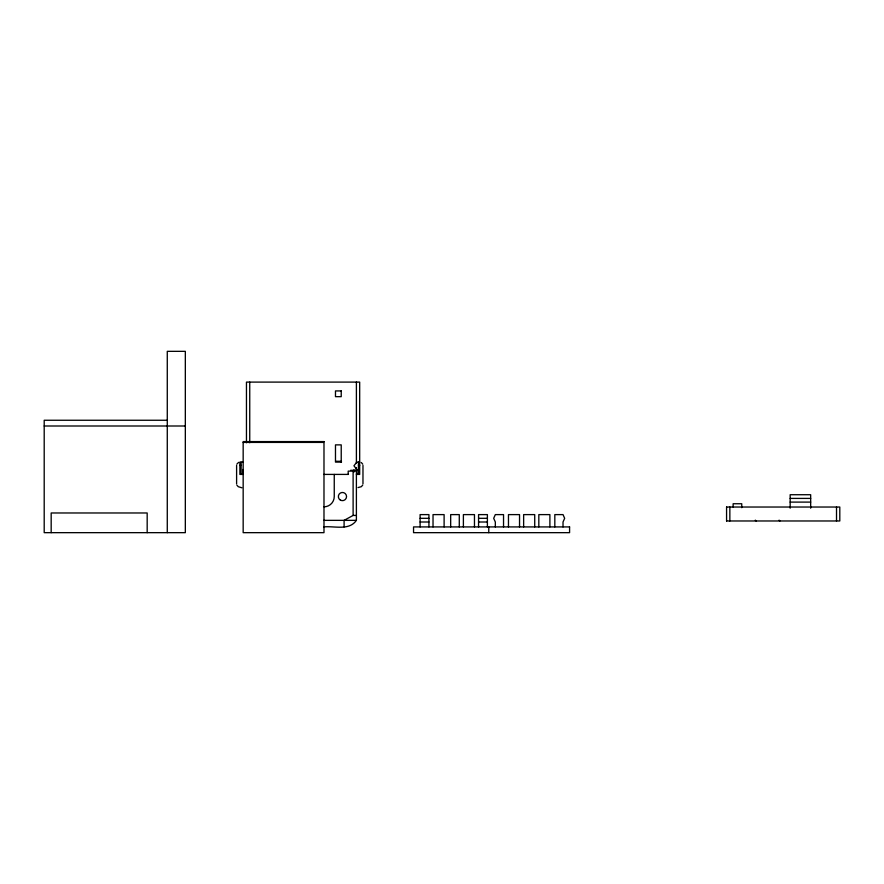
<?xml version="1.0" encoding="UTF-8"?>
<svg xmlns="http://www.w3.org/2000/svg" width="884" height="884" viewBox="0 0 884 884"><rect width="100%" height="100%" fill="white"/><g stroke="black" fill="none" stroke-linecap="round" stroke-linejoin="round"><path stroke-width="1.33" d="M236.857 464.133L238.636 462.354M362.716 485.106L361.324 486.686L358.042 487.57M348.197 474.41L348.197 471.128L356.396 471.128L356.396 520.356C349.158 531.041 334.086 525.715 323.643 526.919M356.396 515.438L353.114 515.438L344.097 520.356L344.097 526.919M167.275 420.254L44.2 420.254L44.2 532.665L185.331 532.665L185.331 351.335L167.275 351.335L167.275 532.665M44.2 426L185.331 426M243.166 442.409L323.577 442.409M336.031 461.282L341.5 461.282M242.757 462.1L239.884 462.1L239.884 474.41L243.166 474.41M341.5 462.1L335.478 462.1L335.478 444.873L341.224 444.873L341.224 462.1M359.678 462.1L356.816 462.1L353.943 465.791L356.816 469.481L356.816 474.41M239.884 465.382L241.122 465.382M358.451 465.382L359.678 465.382M350.661 470.31L357.655 470.31M323.699 474.41L348.462 474.41M356.396 474.41L359.678 474.41L359.678 382.098L246.459 382.098L246.459 442.74M790.163 498.41L810.672 498.41M790.163 502.101L810.672 502.101M726.626 507.029L839.8 507.029L839.8 520.974L726.626 520.974M420.11 518.311L428.928 518.311M478.564 518.311L487.393 518.311M323.643 520.356L356.396 520.356M420.11 522.002L428.928 522.002M478.564 522.002L487.393 522.002M361.324 462.542L362.716 464.133M241.885 487.802L238.249 486.686L236.857 485.106M779.08 520.157L779.898 520.974M755.29 520.157L756.107 520.974M836.518 507.029L836.518 520.974M810.672 508.201L810.672 494.72L790.163 494.72L790.163 508.201M741.753 507.681L741.753 503.747L733.134 503.747L733.134 507.029M729.852 507.029L729.852 520.974M726.571 507.029L726.571 520.974M563.02 526.919L563.02 522.002L564.666 518.311L563.02 514.61L554.821 514.61L554.821 526.919M549.892 526.919L549.892 514.61L538.82 514.61L538.82 526.919M534.721 526.919L534.721 514.61L523.637 514.61L523.637 526.919M519.538 526.919L519.538 514.61L508.466 514.61L508.466 526.919M503.537 526.919L503.537 514.61L495.327 514.61L493.692 518.311L495.327 522.002L495.327 526.919M488.764 526.919L488.764 532.665M487.393 526.919L487.393 514.61L478.564 514.61L478.564 526.919M474.465 526.919L474.465 514.61L463.393 514.61L463.393 526.919M459.282 526.919L459.282 514.61L450.674 514.61L450.674 526.919M444.111 526.919L444.111 514.61L433.027 514.61L433.027 526.919M428.928 526.919L428.928 514.61L420.11 514.61L420.11 526.919M362.97 465.393L362.97 483.835M358.451 462.1L358.451 474.41M356.396 382.098L356.396 463.415M356.396 467.548L356.396 470.31M353.943 469.813L353.943 472.111M353.114 471.128L353.114 515.438M334.251 474.41L334.251 496.565A10.254 10.254 0 0 1 323.986 506.819M249.741 382.098L249.741 442.74M242.757 469.481L242.757 474.41M241.122 462.1L241.122 474.41M236.603 465.393L236.603 483.835M147.175 532.665L147.175 512.974L51.173 512.974L51.173 532.665M341.224 390.927L335.478 390.927L335.478 396.662L341.224 396.662L341.224 390.927M323.986 441.591L243.166 441.591L243.166 532.665L323.986 532.665L323.986 441.591M569.583 526.919L413.546 526.919L413.546 532.665L569.583 532.665L569.583 526.919M340.406 500.112A4.1 4.1 0 0 0 346.55 496.565A4.1 4.1 0 0 0 340.406 493.007A4.1 4.1 0 0 0 340.406 500.112"/></g></svg>
